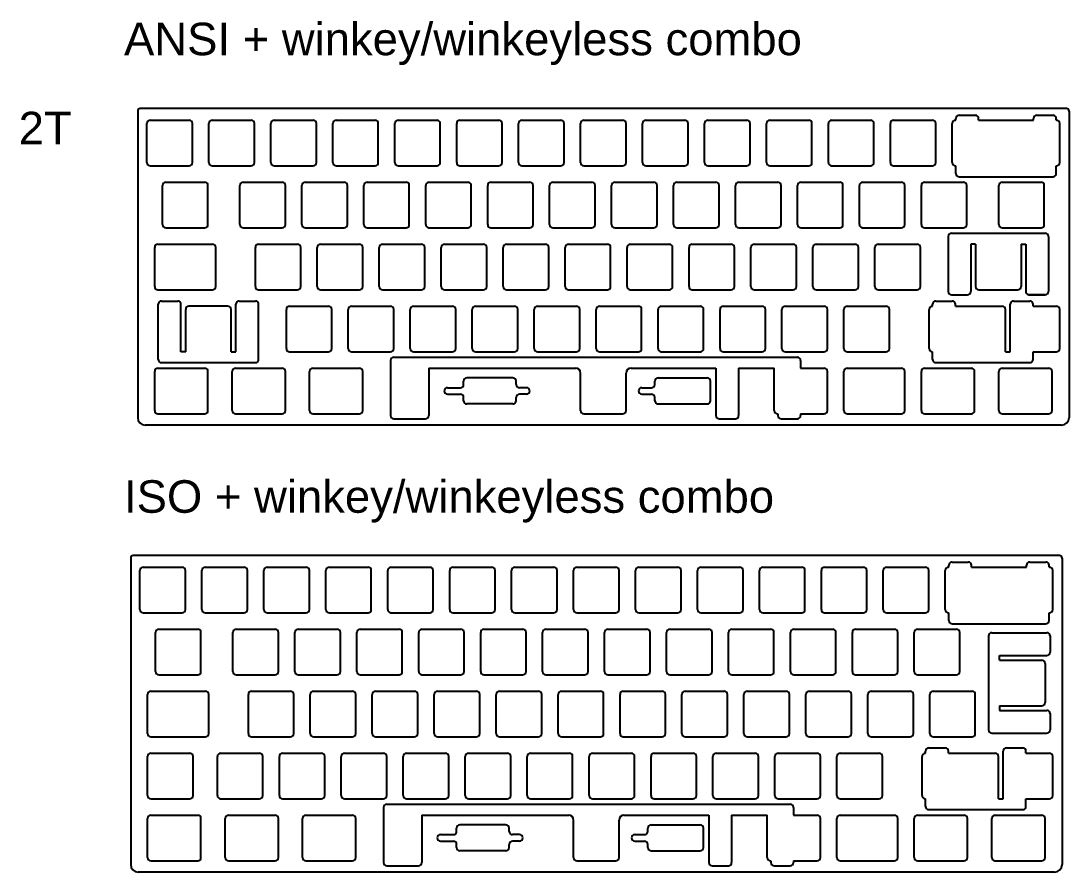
# Model space of a CAD drawing. Header units: millimetres. Extents: x 20 to 1236, y 177 to 796.
# Drawn here: x 20.4 to 342.7, y 456.3 to 718 of the extents above; entities that cross this region are included whole.
import ezdxf

# ---------------------------------------------------------------- set-up
doc = ezdxf.new("R2010")
doc.units = ezdxf.units.MM
doc.layers.add('보강판2t', color=130, linetype='Continuous')
doc.styles.get("Standard").update_dxf_attribs({"font": 'arial.ttf'})

msp = doc.modelspace()

# ---------------------------------------------------------------- linework, layer by layer
at = {"layer": '보강판2t', "color": 1}
for p, q in [((56.3, 690.26), (56.3, 596.01)), ((341.92, 691.03), (57.07, 691.03)), ((342.69, 690.26), (342.69, 596.01)), ((60.14, 687.43), (72.14, 687.43)), ((79.19, 687.43), (91.19, 687.43)), ((98.24, 687.43), (110.24, 687.43)), ((117.29, 687.43), (129.29, 687.43)), ((136.34, 687.43), (148.34, 687.43)), ((155.39, 687.43), (167.39, 687.43)), ((174.44, 687.43), (186.44, 687.43)), ((193.49, 687.43), (205.49, 687.43)), ((212.54, 687.43), (224.54, 687.43)), ((231.59, 687.43), (243.59, 687.43)), ((250.64, 687.43), (262.64, 687.43)), ((269.69, 687.43), (281.69, 687.43)), ((288.74, 687.43), (300.74, 687.43)), ((307.79, 687.43), (307.88, 687.43)), ((307.88, 687.43), (307.88, 688.02)), ((308.88, 689.02), (313.88, 689.02)), ((314.88, 687.43), (314.88, 688.02)), ((314.88, 687.43), (331.76, 687.43)), ((331.76, 687.43), (331.76, 688.02)), ((332.76, 689.02), (337.76, 689.02)), ((338.76, 687.43), (338.76, 688.02)), ((338.76, 687.43), (338.84, 687.43)), ((59.14, 674.43), (59.14, 686.43)), ((73.14, 674.43), (73.14, 686.43)), ((78.19, 674.43), (78.19, 686.43)), ((92.19, 674.43), (92.19, 686.43)), ((97.24, 674.43), (97.24, 686.43)), ((111.24, 674.43), (111.24, 686.43)), ((116.29, 674.43), (116.29, 686.43)), ((130.29, 674.43), (130.29, 686.43)), ((135.34, 674.43), (135.34, 686.43)), ((149.34, 674.43), (149.34, 686.43)), ((154.39, 674.43), (154.39, 686.43)), ((168.39, 674.43), (168.39, 686.43)), ((173.44, 674.43), (173.44, 686.43)), ((187.44, 674.43), (187.44, 686.43)), ((192.49, 674.43), (192.49, 686.43)), ((206.49, 674.43), (206.49, 686.43)), ((211.54, 674.43), (211.54, 686.43)), ((225.54, 674.43), (225.54, 686.43)), ((230.59, 674.43), (230.59, 686.43)), ((244.59, 674.43), (244.59, 686.43)), ((249.64, 674.43), (249.64, 686.43)), ((263.64, 674.43), (263.64, 686.43)), ((268.69, 674.43), (268.69, 686.43)), ((282.69, 674.43), (282.69, 686.43)), ((287.74, 674.43), (287.74, 686.43)), ((301.74, 674.43), (301.74, 686.43)), ((306.79, 674.43), (306.79, 686.43)), ((339.84, 674.43), (339.84, 686.43)), ((60.14, 673.43), (72.14, 673.43)), ((79.19, 673.43), (91.19, 673.43)), ((98.24, 673.43), (110.24, 673.43)), ((117.29, 673.43), (129.29, 673.43)), ((136.34, 673.43), (148.34, 673.43)), ((155.39, 673.43), (167.39, 673.43)), ((174.44, 673.43), (186.44, 673.43)), ((193.49, 673.43), (205.49, 673.43)), ((212.54, 673.43), (224.54, 673.43)), ((231.59, 673.43), (243.59, 673.43)), ((250.64, 673.43), (262.64, 673.43)), ((269.69, 673.43), (281.69, 673.43)), ((288.74, 673.43), (300.74, 673.43)), ((307.79, 673.43), (307.88, 673.43)), ((307.88, 671.08), (307.88, 673.43)), ((338.76, 673.43), (338.84, 673.43)), ((338.76, 671.08), (338.76, 673.43)), ((63.91, 655.38), (63.91, 667.38)), ((64.91, 668.38), (76.91, 668.38)), ((77.91, 655.38), (77.91, 667.38)), ((87.72, 655.38), (87.72, 667.38)), ((88.72, 668.38), (100.72, 668.38)), ((101.72, 655.38), (101.72, 667.38)), ((106.77, 655.38), (106.77, 667.38)), ((107.77, 668.38), (119.77, 668.38)), ((120.77, 655.38), (120.77, 667.38)), ((125.82, 655.38), (125.82, 667.38)), ((126.82, 668.38), (138.82, 668.38)), ((139.82, 655.38), (139.82, 667.38)), ((144.87, 655.38), (144.87, 667.38)), ((145.87, 668.38), (157.87, 668.38)), ((158.87, 655.38), (158.87, 667.38)), ((163.92, 655.38), (163.92, 667.38)), ((164.92, 668.38), (176.92, 668.38)), ((177.92, 655.38), (177.92, 667.38)), ((182.97, 655.38), (182.97, 667.38)), ((183.97, 668.38), (195.97, 668.38)), ((196.97, 655.38), (196.97, 667.38)), ((202.02, 655.38), (202.02, 667.38)), ((203.02, 668.38), (215.02, 668.38)), ((216.02, 655.38), (216.02, 667.38)), ((221.07, 655.38), (221.07, 667.38)), ((222.07, 668.38), (234.07, 668.38)), ((235.07, 655.38), (235.07, 667.38)), ((240.12, 655.38), (240.12, 667.38)), ((241.12, 668.38), (253.12, 668.38)), ((254.12, 655.38), (254.12, 667.38)), ((259.17, 655.38), (259.17, 667.38)), ((260.17, 668.38), (272.17, 668.38)), ((273.17, 655.38), (273.17, 667.38)), ((278.22, 655.38), (278.22, 667.38)), ((279.22, 668.38), (291.22, 668.38)), ((292.22, 655.38), (292.22, 667.38)), ((297.27, 655.38), (297.27, 667.38)), ((298.27, 668.38), (310.27, 668.38)), ((308.88, 670.08), (337.76, 670.08)), ((311.27, 655.38), (311.27, 667.38)), ((321.08, 655.38), (321.08, 667.38)), ((322.08, 668.38), (334.08, 668.38)), ((335.08, 655.38), (335.08, 667.38)), ((64.91, 654.38), (76.91, 654.38)), ((88.72, 654.38), (100.72, 654.38)), ((107.77, 654.38), (119.77, 654.38)), ((126.82, 654.38), (138.82, 654.38)), ((145.87, 654.38), (157.87, 654.38)), ((164.92, 654.38), (176.92, 654.38)), ((183.97, 654.38), (195.97, 654.38)), ((203.02, 654.38), (215.02, 654.38)), ((222.07, 654.38), (234.07, 654.38)), ((241.12, 654.38), (253.12, 654.38)), ((260.17, 654.38), (272.17, 654.38)), ((279.22, 654.38), (291.22, 654.38)), ((298.27, 654.38), (310.27, 654.38)), ((322.08, 654.38), (334.08, 654.38)), ((305.5, 651.69), (305.5, 634.75)), ((306.5, 652.69), (335.37, 652.69)), ((336.37, 651.69), (336.37, 634.75)), ((61.52, 636.33), (61.52, 648.33)), ((62.52, 649.33), (79.29, 649.33)), ((80.29, 636.33), (80.29, 648.33)), ((92.48, 636.33), (92.48, 648.33)), ((93.48, 649.33), (105.48, 649.33)), ((106.48, 636.33), (106.48, 648.33)), ((111.53, 636.33), (111.53, 648.33)), ((112.53, 649.33), (124.53, 649.33)), ((125.53, 636.33), (125.53, 648.33)), ((130.58, 636.33), (130.58, 648.33)), ((131.58, 649.33), (143.58, 649.33)), ((144.58, 636.33), (144.58, 648.33)), ((149.63, 636.33), (149.63, 648.33)), ((150.63, 649.33), (162.63, 649.33)), ((163.63, 636.33), (163.63, 648.33)), ((168.68, 636.33), (168.68, 648.33)), ((169.68, 649.33), (181.68, 649.33)), ((182.68, 636.33), (182.68, 648.33)), ((187.73, 636.33), (187.73, 648.33)), ((188.73, 649.33), (200.73, 649.33)), ((201.73, 636.33), (201.73, 648.33)), ((206.78, 636.33), (206.78, 648.33)), ((207.78, 649.33), (219.78, 649.33)), ((220.78, 636.33), (220.78, 648.33)), ((225.83, 636.33), (225.83, 648.33)), ((226.83, 649.33), (238.83, 649.33)), ((239.83, 636.33), (239.83, 648.33)), ((244.88, 636.33), (244.88, 648.33)), ((245.88, 649.33), (257.88, 649.33)), ((258.88, 636.33), (258.88, 648.33)), ((263.93, 636.33), (263.93, 648.33)), ((264.93, 649.33), (276.93, 649.33)), ((277.93, 636.33), (277.93, 648.33)), ((282.98, 636.33), (282.98, 648.33)), ((283.98, 649.33), (295.98, 649.33)), ((296.98, 636.33), (296.98, 648.33)), ((312.5, 649.33), (312.5, 634.75)), ((313.94, 649.33), (312.5, 649.33)), ((313.94, 649.33), (313.94, 636.33)), ((327.94, 649.33), (327.94, 636.33)), ((327.94, 649.33), (329.37, 649.33)), ((329.37, 649.33), (329.37, 634.75)), ((62.52, 635.33), (79.29, 635.33)), ((93.48, 635.33), (105.48, 635.33)), ((112.53, 635.33), (124.53, 635.33)), ((131.58, 635.33), (143.58, 635.33)), ((150.63, 635.33), (162.63, 635.33)), ((169.68, 635.33), (181.68, 635.33)), ((188.73, 635.33), (200.73, 635.33)), ((207.78, 635.33), (219.78, 635.33)), ((226.83, 635.33), (238.83, 635.33)), ((245.88, 635.33), (257.88, 635.33)), ((264.93, 635.33), (276.93, 635.33)), ((283.98, 635.33), (295.98, 635.33)), ((314.94, 635.33), (326.94, 635.33)), ((63.61, 631.87), (68.61, 631.87)), ((87.49, 631.87), (92.49, 631.87)), ((301.74, 631.87), (306.74, 631.87)), ((306.5, 633.75), (311.5, 633.75)), ((325.61, 631.87), (330.61, 631.87)), ((330.37, 633.75), (335.37, 633.75)), ((335.37, 633.75), (330.37, 633.75)), ((62.61, 613.93), (62.61, 630.87)), ((69.61, 616.28), (69.61, 630.87)), ((71.05, 616.28), (71.05, 629.28)), ((84.05, 630.28), (72.05, 630.28)), ((85.05, 616.28), (85.05, 629.28)), ((86.49, 616.28), (86.49, 630.87)), ((93.49, 613.93), (93.49, 630.87)), ((102.01, 617.28), (102.01, 629.28)), ((103.01, 630.28), (115.01, 630.28)), ((116.01, 617.28), (116.01, 629.28)), ((121.06, 617.28), (121.06, 629.28)), ((122.06, 630.28), (134.06, 630.28)), ((135.06, 617.28), (135.06, 629.28)), ((140.11, 617.28), (140.11, 629.28)), ((141.11, 630.28), (153.11, 630.28)), ((154.11, 617.28), (154.11, 629.28)), ((159.16, 617.28), (159.16, 629.28)), ((160.16, 630.28), (172.16, 630.28)), ((173.16, 617.28), (173.16, 629.28)), ((178.21, 617.28), (178.21, 629.28)), ((179.21, 630.28), (191.21, 630.28)), ((192.21, 617.28), (192.21, 629.28)), ((197.26, 617.28), (197.26, 629.28)), ((198.26, 630.28), (210.26, 630.28)), ((211.26, 617.28), (211.26, 629.28)), ((216.31, 617.28), (216.31, 629.28)), ((217.31, 630.28), (229.31, 630.28)), ((230.31, 617.28), (230.31, 629.28)), ((235.36, 617.28), (235.36, 629.28)), ((236.36, 630.28), (248.36, 630.28)), ((249.36, 617.28), (249.36, 629.28)), ((254.41, 617.28), (254.41, 629.28)), ((255.41, 630.28), (267.41, 630.28)), ((268.41, 617.28), (268.41, 629.28)), ((273.46, 617.28), (273.46, 629.28)), ((274.46, 630.28), (286.46, 630.28)), ((287.46, 617.28), (287.46, 629.28)), ((299.65, 617.28), (299.65, 629.28)), ((300.65, 630.28), (300.74, 630.28)), ((300.74, 630.28), (300.74, 630.87)), ((307.74, 630.28), (307.74, 630.87)), ((307.74, 630.28), (322.17, 630.28)), ((323.17, 616.28), (323.17, 629.28)), ((324.61, 616.28), (324.61, 630.87)), ((331.61, 630.28), (331.61, 630.87)), ((331.61, 630.28), (338.84, 630.28)), ((331.61, 630.28), (334.08, 630.28)), ((339.84, 617.28), (339.84, 629.28)), ((71.05, 616.28), (69.61, 616.28)), ((85.05, 616.28), (86.49, 616.28)), ((103.01, 616.28), (115.01, 616.28)), ((122.06, 616.28), (134.06, 616.28)), ((141.11, 616.28), (153.11, 616.28)), ((160.16, 616.28), (172.16, 616.28)), ((179.21, 616.28), (191.21, 616.28)), ((198.26, 616.28), (210.26, 616.28)), ((217.31, 616.28), (229.31, 616.28)), ((236.36, 616.28), (248.36, 616.28)), ((255.41, 616.28), (267.41, 616.28)), ((274.46, 616.28), (286.46, 616.28)), ((300.65, 616.28), (300.74, 616.28)), ((300.74, 613.93), (300.74, 616.28)), ((323.17, 616.28), (324.61, 616.28)), ((331.61, 616.28), (338.84, 616.28)), ((331.61, 613.93), (331.61, 616.28)), ((63.61, 612.93), (92.49, 612.93)), ((134.08, 613.59), (134.08, 596.65)), ((135.08, 614.59), (259.14, 614.59)), ((260.14, 613.59), (260.14, 611.23)), ((301.74, 612.93), (330.61, 612.93)), ((61.52, 598.23), (61.52, 610.23)), ((62.52, 611.23), (76.91, 611.23)), ((77.91, 598.23), (77.91, 610.23)), ((85.34, 598.23), (85.34, 610.23)), ((86.34, 611.23), (100.72, 611.23)), ((101.72, 598.23), (101.72, 610.23)), ((109.15, 598.23), (109.15, 610.23)), ((110.15, 611.23), (124.53, 611.23)), ((125.53, 598.23), (125.53, 610.23)), ((145.84, 611.23), (145.84, 596.65)), ((145.84, 611.23), (190.99, 611.23)), ((192.49, 598.23), (192.49, 609.73)), ((206.49, 598.23), (206.49, 609.73)), ((207.99, 611.23), (234.09, 611.23)), ((234.09, 611.23), (234.09, 596.65)), ((241.09, 611.23), (241.09, 596.65)), ((241.09, 611.23), (252.02, 611.23)), ((252.02, 598.23), (252.02, 611.23)), ((260.14, 611.23), (267.41, 611.23)), ((268.41, 598.23), (268.41, 610.23)), ((273.46, 598.23), (273.46, 610.23)), ((274.46, 611.23), (291.22, 611.23)), ((292.22, 598.23), (292.22, 610.23)), ((297.27, 598.23), (297.27, 610.23)), ((298.27, 611.23), (312.65, 611.23)), ((313.65, 598.23), (313.65, 610.23)), ((321.08, 598.23), (321.08, 610.23)), ((322.08, 611.23), (336.46, 611.23)), ((337.46, 598.23), (337.46, 610.23)), ((156.53, 606.23), (156.53, 607.23)), ((171.68, 608.23), (157.53, 608.23)), ((172.68, 606.23), (172.68, 607.23)), ((215.31, 606.23), (215.31, 607.23)), ((216.31, 608.23), (231.46, 608.23)), ((232.46, 601.23), (232.46, 607.23)), ((151.53, 605.23), (155.53, 605.23)), ((151.53, 603.23), (155.53, 603.23)), ((175.87, 605.23), (173.68, 605.23)), ((175.87, 603.23), (173.68, 603.23)), ((211.31, 605.23), (214.31, 605.23)), ((211.31, 603.23), (214.31, 603.23)), ((156.53, 601.23), (156.53, 602.23)), ((171.68, 600.23), (157.53, 600.23)), ((172.68, 601.23), (172.68, 602.23)), ((215.31, 601.23), (215.31, 602.23)), ((216.31, 600.23), (231.46, 600.23)), ((62.52, 597.23), (76.91, 597.23)), ((86.34, 597.23), (100.72, 597.23)), ((110.15, 597.23), (124.53, 597.23)), ((193.49, 597.23), (205.49, 597.23)), ((253.02, 597.23), (253.14, 597.23)), ((253.14, 597.23), (253.14, 596.65)), ((260.14, 597.23), (267.41, 597.23)), ((260.14, 597.23), (260.14, 596.65)), ((274.46, 597.23), (291.22, 597.23)), ((298.27, 597.23), (312.65, 597.23)), ((322.08, 597.23), (336.46, 597.23)), ((340.42, 593.74), (58.57, 593.74)), ((135.08, 595.65), (144.84, 595.65)), ((235.09, 595.65), (240.09, 595.65)), ((254.14, 595.65), (259.14, 595.65))]:
    msp.add_line(p, q, dxfattribs=at)
at = {"layer": '보강판2t', "color": 2}
for p, q in [((54.14, 552.87), (54.14, 458.62)), ((339.76, 553.64), (54.91, 553.64)), ((306.72, 551.63), (311.72, 551.63)), ((330.6, 551.63), (335.6, 551.63)), ((340.53, 552.87), (340.53, 458.62)), ((56.98, 537.04), (56.98, 549.04)), ((57.98, 550.04), (69.98, 550.04)), ((70.98, 537.04), (70.98, 549.04)), ((76.03, 537.04), (76.03, 549.04)), ((77.03, 550.04), (89.03, 550.04)), ((90.03, 537.04), (90.03, 549.04)), ((95.08, 537.04), (95.08, 549.04)), ((96.08, 550.04), (108.08, 550.04)), ((109.08, 537.04), (109.08, 549.04)), ((114.13, 537.04), (114.13, 549.04)), ((115.13, 550.04), (127.13, 550.04)), ((128.13, 537.04), (128.13, 549.04)), ((133.18, 537.04), (133.18, 549.04)), ((134.18, 550.04), (146.18, 550.04)), ((147.18, 537.04), (147.18, 549.04)), ((152.23, 537.04), (152.23, 549.04)), ((153.23, 550.04), (165.23, 550.04)), ((166.23, 537.04), (166.23, 549.04)), ((171.28, 537.04), (171.28, 549.04)), ((172.28, 550.04), (184.28, 550.04)), ((185.28, 537.04), (185.28, 549.04)), ((190.33, 537.04), (190.33, 549.04)), ((191.33, 550.04), (203.33, 550.04)), ((204.33, 537.04), (204.33, 549.04)), ((209.38, 537.04), (209.38, 549.04)), ((210.38, 550.04), (222.38, 550.04)), ((223.38, 537.04), (223.38, 549.04)), ((228.43, 537.04), (228.43, 549.04)), ((229.43, 550.04), (241.43, 550.04)), ((242.43, 537.04), (242.43, 549.04)), ((247.48, 537.04), (247.48, 549.04)), ((248.48, 550.04), (260.48, 550.04)), ((261.48, 537.04), (261.48, 549.04)), ((266.53, 537.04), (266.53, 549.04)), ((267.53, 550.04), (279.53, 550.04)), ((280.53, 537.04), (280.53, 549.04)), ((285.58, 537.04), (285.58, 549.04)), ((286.58, 550.04), (298.58, 550.04)), ((299.58, 537.04), (299.58, 549.04)), ((304.63, 537.04), (304.63, 549.04)), ((305.63, 550.04), (305.72, 550.04)), ((305.72, 550.04), (305.72, 550.63)), ((312.72, 550.04), (312.72, 550.63)), ((312.72, 550.04), (329.6, 550.04)), ((329.6, 550.04), (329.6, 550.63)), ((336.6, 550.04), (336.6, 550.63)), ((336.6, 550.04), (336.68, 550.04)), ((337.68, 537.04), (337.68, 549.04)), ((57.98, 536.04), (69.98, 536.04)), ((77.03, 536.04), (89.03, 536.04)), ((96.08, 536.04), (108.08, 536.04)), ((115.13, 536.04), (127.13, 536.04)), ((134.18, 536.04), (146.18, 536.04)), ((153.23, 536.04), (165.23, 536.04)), ((172.28, 536.04), (184.28, 536.04)), ((191.33, 536.04), (203.33, 536.04)), ((210.38, 536.04), (222.38, 536.04)), ((229.43, 536.04), (241.43, 536.04)), ((248.48, 536.04), (260.48, 536.04)), ((267.53, 536.04), (279.53, 536.04)), ((286.58, 536.04), (298.58, 536.04)), ((305.63, 536.04), (305.72, 536.04)), ((305.72, 533.69), (305.72, 536.04)), ((336.6, 536.04), (336.68, 536.04)), ((336.6, 533.69), (336.6, 536.04)), ((306.72, 532.69), (335.6, 532.69)), ((61.75, 517.99), (61.75, 529.99)), ((62.75, 530.99), (74.75, 530.99)), ((75.75, 517.99), (75.75, 529.99)), ((85.56, 517.99), (85.56, 529.99)), ((86.56, 530.99), (98.56, 530.99)), ((99.56, 517.99), (99.56, 529.99)), ((104.61, 517.99), (104.61, 529.99)), ((105.61, 530.99), (117.61, 530.99)), ((118.61, 517.99), (118.61, 529.99)), ((123.66, 517.99), (123.66, 529.99)), ((124.66, 530.99), (136.66, 530.99)), ((137.66, 517.99), (137.66, 529.99)), ((142.71, 517.99), (142.71, 529.99)), ((143.71, 530.99), (155.71, 530.99)), ((156.71, 517.99), (156.71, 529.99)), ((161.76, 517.99), (161.76, 529.99)), ((162.76, 530.99), (174.76, 530.99)), ((175.76, 517.99), (175.76, 529.99)), ((180.81, 517.99), (180.81, 529.99)), ((181.81, 530.99), (193.81, 530.99)), ((194.81, 517.99), (194.81, 529.99)), ((199.86, 517.99), (199.86, 529.99)), ((200.86, 530.99), (212.86, 530.99)), ((213.86, 517.99), (213.86, 529.99)), ((218.91, 517.99), (218.91, 529.99)), ((219.91, 530.99), (231.91, 530.99)), ((232.91, 517.99), (232.91, 529.99)), ((237.96, 517.99), (237.96, 529.99)), ((238.96, 530.99), (250.96, 530.99)), ((251.96, 517.99), (251.96, 529.99)), ((257.01, 517.99), (257.01, 529.99)), ((258.01, 530.99), (270.01, 530.99)), ((271.01, 517.99), (271.01, 529.99)), ((276.06, 517.99), (276.06, 529.99)), ((277.06, 530.99), (289.06, 530.99)), ((290.06, 517.99), (290.06, 529.99)), ((295.11, 517.99), (295.11, 529.99)), ((296.11, 530.99), (308.11, 530.99)), ((309.11, 517.99), (309.11, 529.99)), ((317.95, 528.91), (317.95, 500.03)), ((318.95, 529.91), (335.89, 529.91)), ((336.89, 528.91), (336.89, 523.91)), ((321.3, 522.91), (335.89, 522.91)), ((321.3, 521.47), (321.3, 522.91)), ((321.3, 521.47), (334.3, 521.47)), ((335.3, 520.47), (335.3, 508.47)), ((62.75, 516.99), (74.75, 516.99)), ((86.56, 516.99), (98.56, 516.99)), ((105.61, 516.99), (117.61, 516.99)), ((124.66, 516.99), (136.66, 516.99)), ((143.71, 516.99), (155.71, 516.99)), ((162.76, 516.99), (174.76, 516.99)), ((181.81, 516.99), (193.81, 516.99)), ((200.86, 516.99), (212.86, 516.99)), ((219.91, 516.99), (231.91, 516.99)), ((238.96, 516.99), (250.96, 516.99)), ((258.01, 516.99), (270.01, 516.99)), ((277.06, 516.99), (289.06, 516.99)), ((296.11, 516.99), (308.11, 516.99)), ((59.36, 498.94), (59.36, 510.94)), ((60.36, 511.94), (77.13, 511.94)), ((78.13, 498.94), (78.13, 510.94)), ((90.32, 498.94), (90.32, 510.94)), ((91.32, 511.94), (103.32, 511.94)), ((104.32, 498.94), (104.32, 510.94)), ((109.37, 498.94), (109.37, 510.94)), ((110.37, 511.94), (122.37, 511.94)), ((123.37, 498.94), (123.37, 510.94)), ((128.42, 498.94), (128.42, 510.94)), ((129.42, 511.94), (141.42, 511.94)), ((142.42, 498.94), (142.42, 510.94)), ((147.47, 498.94), (147.47, 510.94)), ((148.47, 511.94), (160.47, 511.94)), ((161.47, 498.94), (161.47, 510.94)), ((166.52, 498.94), (166.52, 510.94)), ((167.52, 511.94), (179.52, 511.94)), ((180.52, 498.94), (180.52, 510.94)), ((185.57, 498.94), (185.57, 510.94)), ((186.57, 511.94), (198.57, 511.94)), ((199.57, 498.94), (199.57, 510.94)), ((204.62, 498.94), (204.62, 510.94)), ((205.62, 511.94), (217.62, 511.94)), ((218.62, 498.94), (218.62, 510.94)), ((223.67, 498.94), (223.67, 510.94)), ((224.67, 511.94), (236.67, 511.94)), ((237.67, 498.94), (237.67, 510.94)), ((242.72, 498.94), (242.72, 510.94)), ((243.72, 511.94), (255.72, 511.94)), ((256.72, 498.94), (256.72, 510.94)), ((261.77, 498.94), (261.77, 510.94)), ((262.77, 511.94), (274.77, 511.94)), ((275.77, 498.94), (275.77, 510.94)), ((280.82, 498.94), (280.82, 510.94)), ((281.82, 511.94), (293.82, 511.94)), ((294.82, 498.94), (294.82, 510.94)), ((299.87, 498.94), (299.87, 510.94)), ((300.87, 511.94), (312.87, 511.94)), ((313.87, 498.94), (313.87, 510.94)), ((321.3, 507.47), (334.3, 507.47)), ((321.3, 507.47), (321.3, 506.03)), ((321.3, 506.03), (335.89, 506.03)), ((336.89, 505.03), (336.89, 500.03)), ((60.36, 497.94), (77.13, 497.94)), ((91.32, 497.94), (103.32, 497.94)), ((110.37, 497.94), (122.37, 497.94)), ((129.42, 497.94), (141.42, 497.94)), ((148.47, 497.94), (160.47, 497.94)), ((167.52, 497.94), (179.52, 497.94)), ((186.57, 497.94), (198.57, 497.94)), ((205.62, 497.94), (217.62, 497.94)), ((224.67, 497.94), (236.67, 497.94)), ((243.72, 497.94), (255.72, 497.94)), ((262.77, 497.94), (274.77, 497.94)), ((281.82, 497.94), (293.82, 497.94)), ((300.87, 497.94), (312.87, 497.94)), ((318.95, 499.03), (335.89, 499.03)), ((298.58, 492.89), (298.58, 493.48)), ((299.58, 494.48), (304.58, 494.48)), ((305.58, 492.89), (305.58, 493.48)), ((322.45, 478.89), (322.45, 493.48)), ((323.45, 494.48), (328.45, 494.48)), ((329.45, 492.89), (329.45, 493.48)), ((59.36, 479.89), (59.36, 491.89)), ((60.36, 492.89), (72.36, 492.89)), ((73.36, 479.89), (73.36, 491.89)), ((80.8, 479.89), (80.8, 491.89)), ((81.8, 492.89), (93.8, 492.89)), ((94.8, 479.89), (94.8, 491.89)), ((99.85, 479.89), (99.85, 491.89)), ((100.85, 492.89), (112.85, 492.89)), ((113.85, 479.89), (113.85, 491.89)), ((118.9, 479.89), (118.9, 491.89)), ((119.9, 492.89), (131.9, 492.89)), ((132.9, 479.89), (132.9, 491.89)), ((137.95, 479.89), (137.95, 491.89)), ((138.95, 492.89), (150.95, 492.89)), ((151.95, 479.89), (151.95, 491.89)), ((157, 479.89), (157, 491.89)), ((158, 492.89), (170, 492.89)), ((171, 479.89), (171, 491.89)), ((176.05, 479.89), (176.05, 491.89)), ((177.05, 492.89), (189.05, 492.89)), ((190.05, 479.89), (190.05, 491.89)), ((195.1, 479.89), (195.1, 491.89)), ((196.1, 492.89), (208.1, 492.89)), ((209.1, 479.89), (209.1, 491.89)), ((214.15, 479.89), (214.15, 491.89)), ((215.15, 492.89), (227.15, 492.89)), ((228.15, 479.89), (228.15, 491.89)), ((233.2, 479.89), (233.2, 491.89)), ((234.2, 492.89), (246.2, 492.89)), ((247.2, 479.89), (247.2, 491.89)), ((252.25, 479.89), (252.25, 491.89)), ((253.25, 492.89), (265.25, 492.89)), ((266.25, 479.89), (266.25, 491.89)), ((271.3, 479.89), (271.3, 491.89)), ((272.3, 492.89), (284.3, 492.89)), ((285.3, 479.89), (285.3, 491.89)), ((297.49, 479.89), (297.49, 491.89)), ((298.49, 492.89), (298.58, 492.89)), ((305.58, 492.89), (320.01, 492.89)), ((321.01, 478.89), (321.01, 491.89)), ((329.45, 492.89), (336.68, 492.89)), ((329.45, 492.89), (331.92, 492.89)), ((337.68, 479.89), (337.68, 491.89)), ((60.36, 478.89), (72.36, 478.89)), ((81.8, 478.89), (93.8, 478.89)), ((100.85, 478.89), (112.85, 478.89)), ((119.9, 478.89), (131.9, 478.89)), ((132.92, 477.2), (256.98, 477.2)), ((138.95, 478.89), (150.95, 478.89)), ((158, 478.89), (170, 478.89)), ((177.05, 478.89), (189.05, 478.89)), ((196.1, 478.89), (208.1, 478.89)), ((215.15, 478.89), (227.15, 478.89)), ((234.2, 478.89), (246.2, 478.89)), ((253.25, 478.89), (265.25, 478.89)), ((272.3, 478.89), (284.3, 478.89)), ((298.49, 478.89), (298.58, 478.89)), ((298.58, 476.54), (298.58, 478.89)), ((321.01, 478.89), (322.45, 478.89)), ((329.45, 478.89), (336.68, 478.89)), ((329.45, 476.54), (329.45, 478.89)), ((60.36, 473.84), (74.75, 473.84)), ((84.18, 473.84), (98.56, 473.84)), ((107.99, 473.84), (122.37, 473.84)), ((131.92, 476.2), (131.92, 459.26)), ((143.68, 473.84), (143.68, 459.26)), ((143.68, 473.84), (188.83, 473.84)), ((205.83, 473.84), (231.93, 473.84)), ((231.93, 473.84), (231.93, 459.26)), ((238.93, 473.84), (238.93, 459.26)), ((238.93, 473.84), (249.86, 473.84)), ((249.86, 460.84), (249.86, 473.84)), ((257.98, 476.2), (257.98, 473.84)), ((257.98, 473.84), (265.25, 473.84)), ((272.3, 473.84), (289.06, 473.84)), ((296.11, 473.84), (310.49, 473.84)), ((299.58, 475.54), (328.45, 475.54)), ((319.92, 473.84), (334.3, 473.84)), ((59.36, 460.84), (59.36, 472.84)), ((75.75, 460.84), (75.75, 472.84)), ((83.18, 460.84), (83.18, 472.84)), ((99.56, 460.84), (99.56, 472.84)), ((106.99, 460.84), (106.99, 472.84)), ((123.37, 460.84), (123.37, 472.84)), ((169.52, 470.84), (155.37, 470.84)), ((190.33, 460.84), (190.33, 472.34)), ((204.33, 460.84), (204.33, 472.34)), ((214.15, 470.84), (229.3, 470.84)), ((266.25, 460.84), (266.25, 472.84)), ((271.3, 460.84), (271.3, 472.84)), ((290.06, 460.84), (290.06, 472.84)), ((295.11, 460.84), (295.11, 472.84)), ((311.49, 460.84), (311.49, 472.84)), ((318.92, 460.84), (318.92, 472.84)), ((335.3, 460.84), (335.3, 472.84)), ((149.37, 467.84), (153.37, 467.84)), ((154.37, 468.84), (154.37, 469.84)), ((170.52, 468.84), (170.52, 469.84)), ((173.71, 467.84), (171.52, 467.84)), ((209.15, 467.84), (212.15, 467.84)), ((213.15, 468.84), (213.15, 469.84)), ((230.3, 463.84), (230.3, 469.84)), ((149.37, 465.84), (153.37, 465.84)), ((154.37, 463.84), (154.37, 464.84)), ((170.52, 463.84), (170.52, 464.84)), ((173.71, 465.84), (171.52, 465.84)), ((209.15, 465.84), (212.15, 465.84)), ((213.15, 463.84), (213.15, 464.84)), ((169.52, 462.84), (155.37, 462.84)), ((214.15, 462.84), (229.3, 462.84)), ((60.36, 459.84), (74.75, 459.84)), ((84.18, 459.84), (98.56, 459.84)), ((107.99, 459.84), (122.37, 459.84)), ((132.92, 458.26), (142.68, 458.26)), ((191.33, 459.84), (203.33, 459.84)), ((232.93, 458.26), (237.93, 458.26)), ((250.86, 459.84), (250.98, 459.84)), ((250.98, 459.84), (250.98, 459.26)), ((251.98, 458.26), (256.98, 458.26)), ((257.98, 459.84), (265.25, 459.84)), ((257.98, 459.84), (257.98, 459.26)), ((272.3, 459.84), (289.06, 459.84)), ((296.11, 459.84), (310.49, 459.84)), ((319.92, 459.84), (334.3, 459.84)), ((338.26, 456.35), (56.41, 456.35))]:
    msp.add_line(p, q, dxfattribs=at)
at = {"layer": '보강판2t', "color": 1}
for centre, radius, start, end in [((57.07, 690.26), 0.77, 90, 180), ((341.92, 690.26), 0.77, 0, 90), ((60.14, 686.43), 1, 90, 180), ((72.14, 686.43), 1, 0, 90), ((79.19, 686.43), 1, 90, 180), ((91.19, 686.43), 1, 0, 90), ((98.24, 686.43), 1, 90, 180), ((110.24, 686.43), 1, 0, 90), ((117.29, 686.43), 1, 90, 180), ((129.29, 686.43), 1, 0, 90), ((136.34, 686.43), 1, 90, 180), ((148.34, 686.43), 1, 0, 90), ((155.39, 686.43), 1, 90, 180), ((167.39, 686.43), 1, 0, 90), ((174.44, 686.43), 1, 90, 180), ((186.44, 686.43), 1, 0, 90), ((193.49, 686.43), 1, 90, 180), ((205.49, 686.43), 1, 0, 90), ((212.54, 686.43), 1, 90, 180), ((224.54, 686.43), 1, 0, 90), ((231.59, 686.43), 1, 90, 180), ((243.59, 686.43), 1, 0, 90), ((250.64, 686.43), 1, 90, 180), ((262.64, 686.43), 1, 0, 90), ((269.69, 686.43), 1, 90, 180), ((281.69, 686.43), 1, 0, 90), ((288.74, 686.43), 1, 90, 180), ((300.74, 686.43), 1, 0, 90), ((307.79, 686.43), 1, 90, 180), ((308.88, 688.02), 1, 90, 180), ((313.88, 688.02), 1, 360, 90), ((332.76, 688.02), 1, 90, 180), ((337.76, 688.02), 1, 360, 90), ((338.84, 686.43), 1, 360, 90), ((60.14, 674.43), 1, 180, 270), ((72.14, 674.43), 1, 270, 0), ((79.19, 674.43), 1, 180, 270), ((91.19, 674.43), 1, 270, 0), ((98.24, 674.43), 1, 180, 270), ((110.24, 674.43), 1, 270, 0), ((117.29, 674.43), 1, 180, 270), ((129.29, 674.43), 1, 270, 0), ((136.34, 674.43), 1, 180, 270), ((148.34, 674.43), 1, 270, 0), ((155.39, 674.43), 1, 180, 270), ((167.39, 674.43), 1, 270, 0), ((174.44, 674.43), 1, 180, 270), ((186.44, 674.43), 1, 270, 0), ((193.49, 674.43), 1, 180, 270), ((205.49, 674.43), 1, 270, 0), ((212.54, 674.43), 1, 180, 270), ((224.54, 674.43), 1, 270, 0), ((231.59, 674.43), 1, 180, 270), ((243.59, 674.43), 1, 270, 0), ((250.64, 674.43), 1, 180, 270), ((262.64, 674.43), 1, 270, 0), ((269.69, 674.43), 1, 180, 270), ((281.69, 674.43), 1, 270, 0), ((288.74, 674.43), 1, 180, 270), ((300.74, 674.43), 1, 270, 0), ((307.79, 674.43), 1, 180, 270), ((338.84, 674.43), 1, 270, 0), ((308.88, 671.08), 1, 180, 270), ((337.76, 671.08), 1, 270, 360), ((64.91, 667.38), 1, 90, 180), ((76.91, 667.38), 1, 0, 90), ((88.72, 667.38), 1, 90, 180), ((100.72, 667.38), 1, 0, 90), ((107.77, 667.38), 1, 90, 180), ((119.77, 667.38), 1, 0, 90), ((126.82, 667.38), 1, 90, 180), ((138.82, 667.38), 1, 0, 90), ((145.87, 667.38), 1, 90, 180), ((157.87, 667.38), 1, 0, 90), ((164.92, 667.38), 1, 90, 180), ((176.92, 667.38), 1, 0, 90), ((183.97, 667.38), 1, 90, 180), ((195.97, 667.38), 1, 0, 90), ((203.02, 667.38), 1, 90, 180), ((215.02, 667.38), 1, 0, 90), ((222.07, 667.38), 1, 90, 180), ((234.07, 667.38), 1, 0, 90), ((241.12, 667.38), 1, 90, 180), ((253.12, 667.38), 1, 0, 90), ((260.17, 667.38), 1, 90, 180), ((272.17, 667.38), 1, 0, 90), ((279.22, 667.38), 1, 90, 180), ((291.22, 667.38), 1, 0, 90), ((298.27, 667.38), 1, 90, 180), ((310.27, 667.38), 1, 0, 90), ((322.08, 667.38), 1, 90, 180), ((334.08, 667.38), 1, 0, 90), ((64.91, 655.38), 1, 180, 270), ((76.91, 655.38), 1, 270, 0), ((88.72, 655.38), 1, 180, 270), ((100.72, 655.38), 1, 270, 0), ((107.77, 655.38), 1, 180, 270), ((119.77, 655.38), 1, 270, 0), ((126.82, 655.38), 1, 180, 270), ((138.82, 655.38), 1, 270, 0), ((145.87, 655.38), 1, 180, 270), ((157.87, 655.38), 1, 270, 0), ((164.92, 655.38), 1, 180, 270), ((176.92, 655.38), 1, 270, 0), ((183.97, 655.38), 1, 180, 270), ((195.97, 655.38), 1, 270, 0), ((203.02, 655.38), 1, 180, 270), ((215.02, 655.38), 1, 270, 0), ((222.07, 655.38), 1, 180, 270), ((234.07, 655.38), 1, 270, 0), ((241.12, 655.38), 1, 180, 270), ((253.12, 655.38), 1, 270, 0), ((260.17, 655.38), 1, 180, 270), ((272.17, 655.38), 1, 270, 0), ((279.22, 655.38), 1, 180, 270), ((291.22, 655.38), 1, 270, 0), ((298.27, 655.38), 1, 180, 270), ((310.27, 655.38), 1, 270, 0), ((322.08, 655.38), 1, 180, 270), ((334.08, 655.38), 1, 270, 0), ((306.5, 651.69), 1, 90, 180), ((335.37, 651.69), 1, 0, 90), ((62.52, 648.33), 1, 90, 180), ((79.29, 648.33), 1, 0, 90), ((93.48, 648.33), 1, 90, 180), ((105.48, 648.33), 1, 0, 90), ((112.53, 648.33), 1, 90, 180), ((124.53, 648.33), 1, 0, 90), ((131.58, 648.33), 1, 90, 180), ((143.58, 648.33), 1, 0, 90), ((150.63, 648.33), 1, 90, 180), ((162.63, 648.33), 1, 0, 90), ((169.68, 648.33), 1, 90, 180), ((181.68, 648.33), 1, 0, 90), ((188.73, 648.33), 1, 90, 180), ((200.73, 648.33), 1, 0, 90), ((207.78, 648.33), 1, 90, 180), ((219.78, 648.33), 1, 0, 90), ((226.83, 648.33), 1, 90, 180), ((238.83, 648.33), 1, 0, 90), ((245.88, 648.33), 1, 90, 180), ((257.88, 648.33), 1, 0, 90), ((264.93, 648.33), 1, 90, 180), ((276.93, 648.33), 1, 0, 90), ((283.98, 648.33), 1, 90, 180), ((295.98, 648.33), 1, 0, 90), ((62.52, 636.33), 1, 180, 270), ((79.29, 636.33), 1, 270, 0), ((93.48, 636.33), 1, 180, 270), ((105.48, 636.33), 1, 270, 0), ((112.53, 636.33), 1, 180, 270), ((124.53, 636.33), 1, 270, 0), ((131.58, 636.33), 1, 180, 270), ((143.58, 636.33), 1, 270, 0), ((150.63, 636.33), 1, 180, 270), ((162.63, 636.33), 1, 270, 0), ((169.68, 636.33), 1, 180, 270), ((181.68, 636.33), 1, 270, 0), ((188.73, 636.33), 1, 180, 270), ((200.73, 636.33), 1, 270, 0), ((207.78, 636.33), 1, 180, 270), ((219.78, 636.33), 1, 270, 0), ((226.83, 636.33), 1, 180, 270), ((238.83, 636.33), 1, 270, 0), ((245.88, 636.33), 1, 180, 270), ((257.88, 636.33), 1, 270, 0), ((264.93, 636.33), 1, 180, 270), ((276.93, 636.33), 1, 270, 0), ((283.98, 636.33), 1, 180, 270), ((295.98, 636.33), 1, 270, 0), ((314.94, 636.33), 1, 180, 270), ((326.94, 636.33), 1, 270, 360), ((63.61, 630.87), 1, 90, 180), ((68.61, 630.87), 1, 360, 90), ((87.49, 630.87), 1, 90, 180), ((92.49, 630.87), 1, 360, 90), ((301.74, 630.87), 1, 90, 180), ((306.5, 634.75), 1, 180, 270), ((306.74, 630.87), 1, 360, 90), ((311.5, 634.75), 1, 270, 0), ((325.61, 630.87), 1, 90, 180), ((330.37, 634.75), 1, 180, 270), ((330.61, 630.87), 1, 360, 90), ((335.37, 634.75), 1, 270, 0), ((335.37, 634.75), 1, 270, 360), ((72.05, 629.28), 1, 90, 180), ((84.05, 629.28), 1, 0, 90), ((103.01, 629.28), 1, 90, 180), ((115.01, 629.28), 1, 0, 90), ((122.06, 629.28), 1, 90, 180), ((134.06, 629.28), 1, 0, 90), ((141.11, 629.28), 1, 90, 180), ((153.11, 629.28), 1, 0, 90), ((160.16, 629.28), 1, 90, 180), ((172.16, 629.28), 1, 0, 90), ((179.21, 629.28), 1, 90, 180), ((191.21, 629.28), 1, 0, 90), ((198.26, 629.28), 1, 90, 180), ((210.26, 629.28), 1, 0, 90), ((217.31, 629.28), 1, 90, 180), ((229.31, 629.28), 1, 0, 90), ((236.36, 629.28), 1, 90, 180), ((248.36, 629.28), 1, 0, 90), ((255.41, 629.28), 1, 90, 180), ((267.41, 629.28), 1, 0, 90), ((274.46, 629.28), 1, 90, 180), ((286.46, 629.28), 1, 0, 90), ((300.65, 629.28), 1, 90, 180), ((322.17, 629.28), 1, 0, 90), ((338.84, 629.28), 1, 0, 90), ((103.01, 617.28), 1, 180, 270), ((115.01, 617.28), 1, 270, 0), ((122.06, 617.28), 1, 180, 270), ((134.06, 617.28), 1, 270, 0), ((141.11, 617.28), 1, 180, 270), ((153.11, 617.28), 1, 270, 0), ((160.16, 617.28), 1, 180, 270), ((172.16, 617.28), 1, 270, 0), ((179.21, 617.28), 1, 180, 270), ((191.21, 617.28), 1, 270, 0), ((198.26, 617.28), 1, 180, 270), ((210.26, 617.28), 1, 270, 0), ((217.31, 617.28), 1, 180, 270), ((229.31, 617.28), 1, 270, 0), ((236.36, 617.28), 1, 180, 270), ((248.36, 617.28), 1, 270, 0), ((255.41, 617.28), 1, 180, 270), ((267.41, 617.28), 1, 270, 0), ((274.46, 617.28), 1, 180, 270), ((286.46, 617.28), 1, 270, 0), ((300.65, 617.28), 1, 180, 270), ((338.84, 617.28), 1, 270, 0), ((63.61, 613.93), 1, 180, 270), ((92.49, 613.93), 1, 270, 360), ((135.08, 613.59), 1, 90, 180), ((259.14, 613.59), 1, 0, 90), ((301.74, 613.93), 1, 180, 270), ((330.61, 613.93), 1, 270, 360), ((62.52, 610.23), 1, 90, 180), ((76.91, 610.23), 1, 0, 90), ((86.34, 610.23), 1, 90, 180), ((100.72, 610.23), 1, 0, 90), ((110.15, 610.23), 1, 90, 180), ((124.53, 610.23), 1, 0, 90), ((190.99, 609.73), 1.5, 0, 90), ((207.99, 609.73), 1.5, 90, 180), ((267.41, 610.23), 1, 0, 90), ((274.46, 610.23), 1, 90, 180), ((291.22, 610.23), 1, 0, 90), ((298.27, 610.23), 1, 90, 180), ((312.65, 610.23), 1, 0, 90), ((322.08, 610.23), 1, 90, 180), ((336.46, 610.23), 1, 0, 90), ((155.53, 606.23), 1, 270, 0), ((157.53, 607.23), 1, 90, 180), ((171.68, 607.23), 1, 360, 90), ((173.68, 606.23), 1, 180, 270), ((214.31, 606.23), 1, 270, 0), ((216.31, 607.23), 1, 90, 180), ((231.46, 607.23), 1, 0, 90), ((151.53, 604.23), 1, 90, 180), ((151.53, 604.23), 1, 180, 270), ((155.53, 602.23), 1, 0, 90), ((173.68, 602.23), 1, 90, 180), ((175.87, 604.23), 1, 0, 90), ((175.87, 604.23), 1, 270, 0), ((211.31, 604.23), 1, 90, 180), ((211.31, 604.23), 1, 180, 270), ((214.31, 602.23), 1, 0, 90), ((157.53, 601.23), 1, 180, 270), ((171.68, 601.23), 1, 270, 0), ((216.31, 601.23), 1, 180, 270), ((231.46, 601.23), 1, 270, 0), ((62.52, 598.23), 1, 180, 270), ((76.91, 598.23), 1, 270, 0), ((86.34, 598.23), 1, 180, 270), ((100.72, 598.23), 1, 270, 0), ((110.15, 598.23), 1, 180, 270), ((124.53, 598.23), 1, 270, 0), ((135.08, 596.65), 1, 180, 270), ((144.84, 596.65), 1, 270, 0), ((193.49, 598.23), 1, 180, 270), ((205.49, 598.23), 1, 270, 0), ((235.09, 596.65), 1, 180, 270), ((240.09, 596.65), 1, 270, 0), ((253.02, 598.23), 1, 180, 270), ((254.14, 596.65), 1, 180, 270), ((259.14, 596.65), 1, 270, 0), ((267.41, 598.23), 1, 270, 0), ((274.46, 598.23), 1, 180, 270), ((291.22, 598.23), 1, 270, 0), ((298.27, 598.23), 1, 180, 270), ((312.65, 598.23), 1, 270, 0), ((322.08, 598.23), 1, 180, 270), ((336.46, 598.23), 1, 270, 0), ((58.57, 596.01), 2.27, 180, 270), ((340.42, 596.01), 2.27, 270, 0)]:
    msp.add_arc(centre, radius, start, end, dxfattribs=at)
at = {"layer": '보강판2t', "color": 2}
for centre, radius, start, end in [((54.91, 552.87), 0.77, 90, 180), ((306.72, 550.63), 1, 90, 180), ((311.72, 550.63), 1, 360, 90), ((330.6, 550.63), 1, 90, 180), ((335.6, 550.63), 1, 360, 90), ((339.76, 552.87), 0.77, 0, 90), ((57.98, 549.04), 1, 90, 180), ((69.98, 549.04), 1, 0, 90), ((77.03, 549.04), 1, 90, 180), ((89.03, 549.04), 1, 0, 90), ((96.08, 549.04), 1, 90, 180), ((108.08, 549.04), 1, 0, 90), ((115.13, 549.04), 1, 90, 180), ((127.13, 549.04), 1, 0, 90), ((134.18, 549.04), 1, 90, 180), ((146.18, 549.04), 1, 0, 90), ((153.23, 549.04), 1, 90, 180), ((165.23, 549.04), 1, 0, 90), ((172.28, 549.04), 1, 90, 180), ((184.28, 549.04), 1, 0, 90), ((191.33, 549.04), 1, 90, 180), ((203.33, 549.04), 1, 0, 90), ((210.38, 549.04), 1, 90, 180), ((222.38, 549.04), 1, 0, 90), ((229.43, 549.04), 1, 90, 180), ((241.43, 549.04), 1, 0, 90), ((248.48, 549.04), 1, 90, 180), ((260.48, 549.04), 1, 0, 90), ((267.53, 549.04), 1, 90, 180), ((279.53, 549.04), 1, 0, 90), ((286.58, 549.04), 1, 90, 180), ((298.58, 549.04), 1, 0, 90), ((305.63, 549.04), 1, 90, 180), ((336.68, 549.04), 1, 0, 90), ((57.98, 537.04), 1, 180, 270), ((69.98, 537.04), 1, 270, 0), ((77.03, 537.04), 1, 180, 270), ((89.03, 537.04), 1, 270, 0), ((96.08, 537.04), 1, 180, 270), ((108.08, 537.04), 1, 270, 0), ((115.13, 537.04), 1, 180, 270), ((127.13, 537.04), 1, 270, 0), ((134.18, 537.04), 1, 180, 270), ((146.18, 537.04), 1, 270, 0), ((153.23, 537.04), 1, 180, 270), ((165.23, 537.04), 1, 270, 0), ((172.28, 537.04), 1, 180, 270), ((184.28, 537.04), 1, 270, 0), ((191.33, 537.04), 1, 180, 270), ((203.33, 537.04), 1, 270, 0), ((210.38, 537.04), 1, 180, 270), ((222.38, 537.04), 1, 270, 0), ((229.43, 537.04), 1, 180, 270), ((241.43, 537.04), 1, 270, 0), ((248.48, 537.04), 1, 180, 270), ((260.48, 537.04), 1, 270, 0), ((267.53, 537.04), 1, 180, 270), ((279.53, 537.04), 1, 270, 0), ((286.58, 537.04), 1, 180, 270), ((298.58, 537.04), 1, 270, 0), ((305.63, 537.04), 1, 180, 270), ((336.68, 537.04), 1, 270, 0), ((306.72, 533.69), 1, 180, 270), ((335.6, 533.69), 1, 270, 360), ((62.75, 529.99), 1, 90, 180), ((74.75, 529.99), 1, 0, 90), ((86.56, 529.99), 1, 90, 180), ((98.56, 529.99), 1, 0, 90), ((105.61, 529.99), 1, 90, 180), ((117.61, 529.99), 1, 0, 90), ((124.66, 529.99), 1, 90, 180), ((136.66, 529.99), 1, 0, 90), ((143.71, 529.99), 1, 90, 180), ((155.71, 529.99), 1, 0, 90), ((162.76, 529.99), 1, 90, 180), ((174.76, 529.99), 1, 0, 90), ((181.81, 529.99), 1, 90, 180), ((193.81, 529.99), 1, 0, 90), ((200.86, 529.99), 1, 90, 180), ((212.86, 529.99), 1, 0, 90), ((219.91, 529.99), 1, 90, 180), ((231.91, 529.99), 1, 0, 90), ((238.96, 529.99), 1, 90, 180), ((250.96, 529.99), 1, 0, 90), ((258.01, 529.99), 1, 90, 180), ((270.01, 529.99), 1, 0, 90), ((277.06, 529.99), 1, 90, 180), ((289.06, 529.99), 1, 0, 90), ((296.11, 529.99), 1, 90, 180), ((308.11, 529.99), 1, 0, 90), ((318.95, 528.91), 1, 90, 180), ((335.89, 528.91), 1, 0, 90), ((335.89, 523.91), 1, 270, 0), ((334.3, 520.47), 1, 0, 90), ((62.75, 517.99), 1, 180, 270), ((74.75, 517.99), 1, 270, 0), ((86.56, 517.99), 1, 180, 270), ((98.56, 517.99), 1, 270, 0), ((105.61, 517.99), 1, 180, 270), ((117.61, 517.99), 1, 270, 0), ((124.66, 517.99), 1, 180, 270), ((136.66, 517.99), 1, 270, 0), ((143.71, 517.99), 1, 180, 270), ((155.71, 517.99), 1, 270, 0), ((162.76, 517.99), 1, 180, 270), ((174.76, 517.99), 1, 270, 0), ((181.81, 517.99), 1, 180, 270), ((193.81, 517.99), 1, 270, 0), ((200.86, 517.99), 1, 180, 270), ((212.86, 517.99), 1, 270, 0), ((219.91, 517.99), 1, 180, 270), ((231.91, 517.99), 1, 270, 0), ((238.96, 517.99), 1, 180, 270), ((250.96, 517.99), 1, 270, 0), ((258.01, 517.99), 1, 180, 270), ((270.01, 517.99), 1, 270, 0), ((277.06, 517.99), 1, 180, 270), ((289.06, 517.99), 1, 270, 0), ((296.11, 517.99), 1, 180, 270), ((308.11, 517.99), 1, 270, 0), ((60.36, 510.94), 1, 90, 180), ((77.13, 510.94), 1, 0, 90), ((91.32, 510.94), 1, 90, 180), ((103.32, 510.94), 1, 0, 90), ((110.37, 510.94), 1, 90, 180), ((122.37, 510.94), 1, 0, 90), ((129.42, 510.94), 1, 90, 180), ((141.42, 510.94), 1, 0, 90), ((148.47, 510.94), 1, 90, 180), ((160.47, 510.94), 1, 0, 90), ((167.52, 510.94), 1, 90, 180), ((179.52, 510.94), 1, 0, 90), ((186.57, 510.94), 1, 90, 180), ((198.57, 510.94), 1, 0, 90), ((205.62, 510.94), 1, 90, 180), ((217.62, 510.94), 1, 0, 90), ((224.67, 510.94), 1, 90, 180), ((236.67, 510.94), 1, 0, 90), ((243.72, 510.94), 1, 90, 180), ((255.72, 510.94), 1, 0, 90), ((262.77, 510.94), 1, 90, 180), ((274.77, 510.94), 1, 0, 90), ((281.82, 510.94), 1, 90, 180), ((293.82, 510.94), 1, 0, 90), ((300.87, 510.94), 1, 90, 180), ((312.87, 510.94), 1, 0, 90), ((334.3, 508.47), 1, 270, 0), ((335.89, 505.03), 1, 0, 90), ((318.95, 500.03), 1, 180, 270), ((335.89, 500.03), 1, 270, 0), ((60.36, 498.94), 1, 180, 270), ((77.13, 498.94), 1, 270, 0), ((91.32, 498.94), 1, 180, 270), ((103.32, 498.94), 1, 270, 0), ((110.37, 498.94), 1, 180, 270), ((122.37, 498.94), 1, 270, 0), ((129.42, 498.94), 1, 180, 270), ((141.42, 498.94), 1, 270, 0), ((148.47, 498.94), 1, 180, 270), ((160.47, 498.94), 1, 270, 0), ((167.52, 498.94), 1, 180, 270), ((179.52, 498.94), 1, 270, 0), ((186.57, 498.94), 1, 180, 270), ((198.57, 498.94), 1, 270, 0), ((205.62, 498.94), 1, 180, 270), ((217.62, 498.94), 1, 270, 0), ((224.67, 498.94), 1, 180, 270), ((236.67, 498.94), 1, 270, 0), ((243.72, 498.94), 1, 180, 270), ((255.72, 498.94), 1, 270, 0), ((262.77, 498.94), 1, 180, 270), ((274.77, 498.94), 1, 270, 0), ((281.82, 498.94), 1, 180, 270), ((293.82, 498.94), 1, 270, 0), ((300.87, 498.94), 1, 180, 270), ((312.87, 498.94), 1, 270, 0), ((299.58, 493.48), 1, 90, 180), ((304.58, 493.48), 1, 360, 90), ((323.45, 493.48), 1, 90, 180), ((328.45, 493.48), 1, 360, 90), ((60.36, 491.89), 1, 90, 180), ((72.36, 491.89), 1, 0, 90), ((81.8, 491.89), 1, 90, 180), ((93.8, 491.89), 1, 0, 90), ((100.85, 491.89), 1, 90, 180), ((112.85, 491.89), 1, 0, 90), ((119.9, 491.89), 1, 90, 180), ((131.9, 491.89), 1, 0, 90), ((138.95, 491.89), 1, 90, 180), ((150.95, 491.89), 1, 0, 90), ((158, 491.89), 1, 90, 180), ((170, 491.89), 1, 0, 90), ((177.05, 491.89), 1, 90, 180), ((189.05, 491.89), 1, 0, 90), ((196.1, 491.89), 1, 90, 180), ((208.1, 491.89), 1, 0, 90), ((215.15, 491.89), 1, 90, 180), ((227.15, 491.89), 1, 0, 90), ((234.2, 491.89), 1, 90, 180), ((246.2, 491.89), 1, 0, 90), ((253.25, 491.89), 1, 90, 180), ((265.25, 491.89), 1, 0, 90), ((272.3, 491.89), 1, 90, 180), ((284.3, 491.89), 1, 0, 90), ((298.49, 491.89), 1, 90, 180), ((320.01, 491.89), 1, 0, 90), ((336.68, 491.89), 1, 0, 90), ((60.36, 479.89), 1, 180, 270), ((72.36, 479.89), 1, 270, 0), ((81.8, 479.89), 1, 180, 270), ((93.8, 479.89), 1, 270, 0), ((100.85, 479.89), 1, 180, 270), ((112.85, 479.89), 1, 270, 0), ((119.9, 479.89), 1, 180, 270), ((131.9, 479.89), 1, 270, 0), ((132.92, 476.2), 1, 90, 180), ((138.95, 479.89), 1, 180, 270), ((150.95, 479.89), 1, 270, 0), ((158, 479.89), 1, 180, 270), ((170, 479.89), 1, 270, 0), ((177.05, 479.89), 1, 180, 270), ((189.05, 479.89), 1, 270, 0), ((196.1, 479.89), 1, 180, 270), ((208.1, 479.89), 1, 270, 0), ((215.15, 479.89), 1, 180, 270), ((227.15, 479.89), 1, 270, 0), ((234.2, 479.89), 1, 180, 270), ((246.2, 479.89), 1, 270, 0), ((253.25, 479.89), 1, 180, 270), ((256.98, 476.2), 1, 0, 90), ((265.25, 479.89), 1, 270, 0), ((272.3, 479.89), 1, 180, 270), ((284.3, 479.89), 1, 270, 0), ((298.49, 479.89), 1, 180, 270), ((336.68, 479.89), 1, 270, 0), ((60.36, 472.84), 1, 90, 180), ((74.75, 472.84), 1, 0, 90), ((84.18, 472.84), 1, 90, 180), ((98.56, 472.84), 1, 0, 90), ((107.99, 472.84), 1, 90, 180), ((122.37, 472.84), 1, 0, 90), ((188.83, 472.34), 1.5, 0, 90), ((205.83, 472.34), 1.5, 90, 180), ((265.25, 472.84), 1, 0, 90), ((272.3, 472.84), 1, 90, 180), ((289.06, 472.84), 1, 0, 90), ((296.11, 472.84), 1, 90, 180), ((299.58, 476.54), 1, 180, 270), ((310.49, 472.84), 1, 0, 90), ((319.92, 472.84), 1, 90, 180), ((328.45, 476.54), 1, 270, 360), ((334.3, 472.84), 1, 0, 90), ((155.37, 469.84), 1, 90, 180), ((169.52, 469.84), 1, 360, 90), ((214.15, 469.84), 1, 90, 180), ((229.3, 469.84), 1, 0, 90), ((149.37, 466.84), 1, 90, 180), ((153.37, 468.84), 1, 270, 0), ((171.52, 468.84), 1, 180, 270), ((173.71, 466.84), 1, 0, 90), ((209.15, 466.84), 1, 90, 180), ((212.15, 468.84), 1, 270, 0), ((149.37, 466.84), 1, 180, 270), ((153.37, 464.84), 1, 0, 90), ((171.52, 464.84), 1, 90, 180), ((173.71, 466.84), 1, 270, 0), ((209.15, 466.84), 1, 180, 270), ((212.15, 464.84), 1, 0, 90), ((155.37, 463.84), 1, 180, 270), ((169.52, 463.84), 1, 270, 0), ((214.15, 463.84), 1, 180, 270), ((229.3, 463.84), 1, 270, 0), ((56.41, 458.62), 2.27, 180, 270), ((60.36, 460.84), 1, 180, 270), ((74.75, 460.84), 1, 270, 0), ((84.18, 460.84), 1, 180, 270), ((98.56, 460.84), 1, 270, 0), ((107.99, 460.84), 1, 180, 270), ((122.37, 460.84), 1, 270, 0), ((132.92, 459.26), 1, 180, 270), ((142.68, 459.26), 1, 270, 0), ((191.33, 460.84), 1, 180, 270), ((203.33, 460.84), 1, 270, 0), ((232.93, 459.26), 1, 180, 270), ((237.93, 459.26), 1, 270, 0), ((250.86, 460.84), 1, 180, 270), ((251.98, 459.26), 1, 180, 270), ((256.98, 459.26), 1, 270, 0), ((265.25, 460.84), 1, 270, 0), ((272.3, 460.84), 1, 180, 270), ((289.06, 460.84), 1, 270, 0), ((296.11, 460.84), 1, 180, 270), ((310.49, 460.84), 1, 270, 0), ((319.92, 460.84), 1, 180, 270), ((334.3, 460.84), 1, 270, 0), ((338.26, 458.62), 2.27, 270, 0)]:
    msp.add_arc(centre, radius, start, end, dxfattribs=at)

# ---------------------------------------------------------------- texts
at = {"layer": '보강판2t', "color": 1, "char_height": 10, "attachment_point": 1}
for s, width, insert in [('ANSI + winkey/winkeyless combo', 268.7042, (52.09, 717.43)), ('2T', 64.2137, (19.69, 690.04))]:
    msp.add_mtext_dynamic_manual_height_columns(s, width=width, gutter_width=12.5, heights=[0], dxfattribs=dict(at, insert=insert))
at = {"layer": '보강판2t', "color": 2, "insert": (52.09, 576.78), "char_height": 10, "attachment_point": 1}
msp.add_mtext_dynamic_manual_height_columns('ISO + winkey/winkeyless combo', width=268.7042, gutter_width=12.5, heights=[0], dxfattribs=at)

doc.saveas('drawing.dxf')
